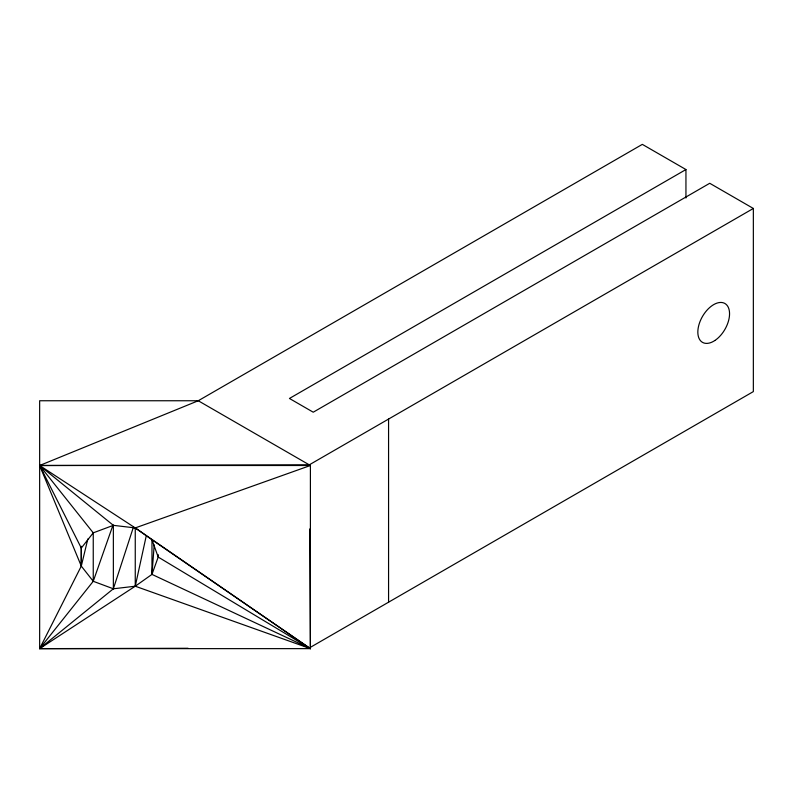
<?xml version="1.0" encoding="UTF-8"?>
<svg xmlns="http://www.w3.org/2000/svg" width="793" height="793" viewBox="0 0 793 793"><rect width="100%" height="100%" fill="white"/><g stroke="black" fill="none" stroke-linecap="round" stroke-linejoin="round"><path stroke-width="1.19" d="M81.292 546.318L81.292 566.093L39.65 648.634L310.4 648.634L310.4 465.501L198.25 400.752L39.65 400.752L39.65 648.634L188.06 648.278M158.203 554.624L158.203 557.063L151.969 574.39L135.256 586.215L39.65 648.634L93.247 581.289L112.953 525.214M309.666 528.99L310.4 648.634L151.969 574.39L154.199 544.999M146.229 535.969L135.256 586.215L113.359 588.793L93.247 581.289L81.292 566.093L39.65 465.501L198.25 400.752L642.33 144.366L685.945 169.543L685.945 198.002M87.835 538.962L81.292 566.093L81.292 548.042L39.65 465.501L309.27 464.847L753.35 208.46L753.35 391.593L309.27 647.98M39.65 648.634L113.359 588.793L133.373 527.276M81.292 548.042L93.247 532.846L113.359 525.343L135.256 527.92L310.4 465.501L39.65 465.501L93.247 532.846M685.945 169.543L289.445 398.463L313.235 412.201L709.735 183.282L753.35 208.46M135.256 527.583L135.256 586.215L310.4 648.634L135.256 527.92L39.65 465.501L113.359 525.343M151.969 539.746L310.4 648.634L158.203 557.063L151.969 539.746L135.256 527.92M388.57 419.061L388.57 602.204M151.969 540.192L151.969 574.39M113.359 525.263L113.359 588.793M93.247 532.42L93.247 581.289M714.919 340.475A22.432 12.946 -60 0 0 726.784 305.018A22.432 12.946 -60 0 0 699.396 323.266A22.432 12.946 -60 0 0 714.919 340.475"/></g></svg>
